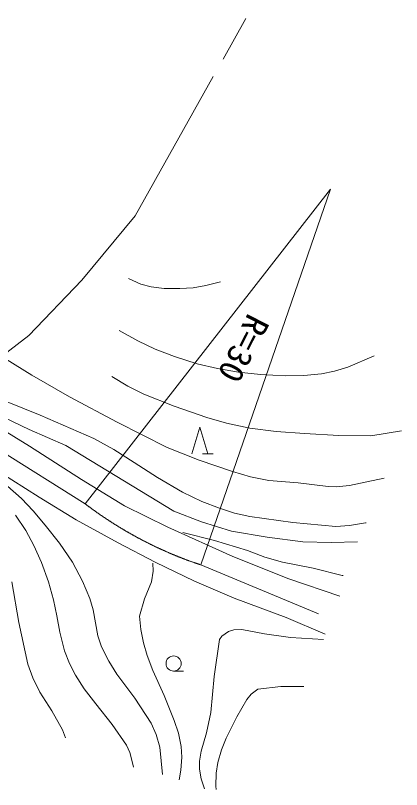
# Model space of a CAD drawing. Units: millimetres, scale not verified. Extents: x 40000 to 680000, y 20000 to 380000.
# Drawn here: x 400603 to 429610, y 277283 to 335411 of the extents above; entities that cross this region are included whole.
import ezdxf
from ezdxf.enums import TextEntityAlignment as Align

# ---------------------------------------------------------------- set-up
doc = ezdxf.new("R2010")
doc.units = ezdxf.units.MM
doc.header["$LTSCALE"] = 1000
doc.linetypes.add('CHAIN', pattern=[18.5, 12, -1.5, 3.5, -1.5])
for name, color, linetype, lineweight in [('M-BGD', 7, 'Continuous', 13), ('M-BMK', 2, 'CHAIN', 13), ('M-STR-HTXT', 7, 'Continuous', 13)]:
    doc.layers.add(name, color=color, linetype=linetype, lineweight=lineweight)
doc.styles.add('ＭＳ ゴシック', font='')
doc.styles.get('ＭＳ ゴシック').set_extended_font_data('MS Gothic')

msp = doc.modelspace()

# ---------------------------------------------------------------- linework, layer by layer
at = {"layer": 'M-BGD'}
for p, q in [((398286, 305145), (401647, 303079)), ((413854, 302489), (414454, 304489)), ((414454, 304489), (415054, 302489)), ((401647, 303079), (405568, 300558)), ((414654, 302489), (415454, 302489)), ((399150, 301266), (402376, 299250)), ((405568, 300558), (408789, 298598)), ((402376, 299250), (405167, 297544)), ((408789, 298598), (412045, 296987)), ((405167, 297544), (408329, 295808)), ((412045, 296987), (416946, 294781)), ((408329, 295808), (411089, 294351)), ((416946, 294781), (421147, 293101)), ((411089, 294351), (414065, 292924)), ((421147, 293101), (424976, 291809)), ((414065, 292924), (417042, 291653)), ((417042, 291653), (420949, 290196)), ((420949, 290196), (423871, 288945)), ((412486, 286174), (413236, 286174))]:
    msp.add_line(p, q, dxfattribs=at)
for points in [[(409107, 315662), (410020, 315244), (410793, 315021), (411788, 314919), (412961, 314916), (413959, 314969), (414895, 315122), (416008, 315412)], [(408407, 311761), (409798, 310970), (411094, 310354), (412546, 309794), (414264, 309254), (415789, 308890), (417367, 308620), (419002, 308444), (420859, 308352), (422259, 308372), (423605, 308506), (424586, 308702), (425569, 309006), (427560, 309861)], [(399099, 310067), (401829, 308395), (404666, 306776), (408237, 304864), (411993, 302980), (414411, 302027), (416913, 301154), (418262, 300768), (419630, 300492), (421851, 300322), (424101, 300037), (424709, 300010), (425695, 300122), (428310, 300661)], [(407856, 308311), (409051, 307580), (410254, 306973), (412532, 306070), (414986, 305210), (416466, 304793), (418205, 304426), (420189, 304176), (422309, 304011), (424905, 303871), (427311, 303842), (429610, 304211)], [(426313, 295872), (424313, 295830), (422190, 295890), (419518, 296230), (416825, 296680), (414593, 297397), (412505, 298174), (404391, 303113), (401639, 304309), (399143, 305503), (395021, 307144)], [(398535, 306977), (402470, 305392), (406495, 303642), (408003, 302810), (409524, 301848), (411287, 300704), (413160, 299612), (414603, 298922), (415924, 298402), (417070, 298040), (418203, 297789), (421449, 297347), (424662, 297035), (425709, 297103), (426894, 297299), (426962, 297312)], [(398401, 301676), (398544, 301299), (398857, 300869), (399998, 300053), (401058, 299145), (401942, 298215), (402830, 297128), (403907, 295789), (404899, 294353), (405634, 292930), (406183, 291635), (406434, 290783), (406610, 289797), (406799, 288816), (407070, 288008), (407612, 286931), (408229, 285941), (409570, 284146), (410809, 282264), (411174, 281427), (411449, 280463), (411649, 278418)], [(400603, 297895), (401376, 296726), (401986, 295609), (402562, 294333), (403097, 292885), (403472, 291537), (403701, 290338), (403926, 289100), (404294, 287690), (404658, 286757), (405115, 285865), (405769, 284855), (406629, 283728), (407865, 282160), (408951, 280624), (409186, 280067), (409435, 279095), (409462, 278965)], [(413190, 296587), (415569, 295984), (418040, 295233), (419331, 294737), (420676, 294347), (422966, 293901), (425155, 293367), (425219, 293349)], [(410934, 294274), (410946, 293672), (410825, 292889), (410297, 291593), (409919, 290309), (410013, 289303), (410220, 288309), (410486, 287348), (410912, 286232), (411776, 284348), (412533, 282456), (412851, 281506), (413054, 280504), (413093, 279703), (413021, 278746), (412911, 277998)], [(400326, 292892), (400858, 289832), (401533, 286702), (401904, 285673), (402425, 284588), (403332, 283198), (404140, 281768), (404360, 281166)], [(414804, 277325), (414546, 278084), (414418, 278815), (414424, 279419), (414549, 280156), (414964, 281537), (415294, 283074), (415533, 285780), (415926, 288559), (416112, 288792), (416609, 289145), (417017, 289274), (417617, 289299), (419318, 288964), (421266, 288701), (423747, 288554)], [(422275, 285021), (420551, 285021), (418803, 284814), (418323, 284436), (417979, 284039), (417228, 282750), (416427, 281135), (416078, 280272), (415806, 279304), (415685, 278511), (415665, 277534), (415672, 277283)]]:
    msp.add_lwpolyline(points, dxfattribs=at)
msp.add_circle((412486, 286744), 570, dxfattribs=at)
at = {"layer": 'M-BMK'}
for p, q in [((409606, 320359), (418030, 335411)), ((405601, 315525), (409606, 320359)), ((401597, 311382), (405601, 315525)), ((397316, 308068), (401597, 311382)), ((399001, 303014), (405847, 298731)), ((414541, 294145), (423383, 290477))]:
    msp.add_line(p, q, dxfattribs=at)
msp.add_arc((424002, 322614), 30000, 232.75761, 251.61697, dxfattribs=at)
at = {"layer": 'M-STR-HTXT'}
for p, q in [((405847, 298731), (424264, 322370)), ((424264, 322370), (414541, 294145))]:
    msp.add_line(p, q, dxfattribs=at)

# ---------------------------------------------------------------- texts
at = {"layer": 'M-STR-HTXT', "style": 'ＭＳ ゴシック', "width": 1.05}
msp.add_text('R=30', height=1833, rotation=243.2, dxfattribs=at).set_placement((417614, 313391), align=Align.BOTTOM_LEFT)

doc.saveas('drawing.dxf')
